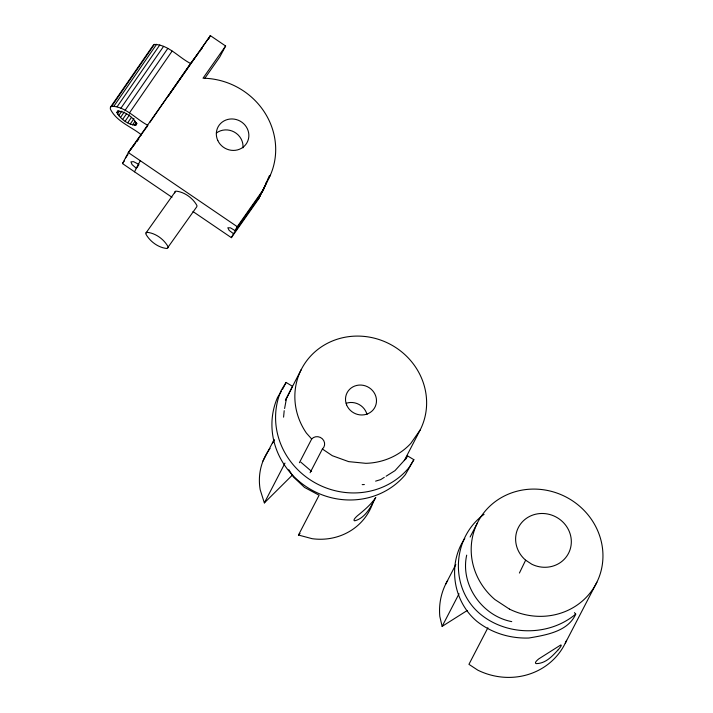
<?xml version="1.0" encoding="UTF-8"?>
<svg xmlns="http://www.w3.org/2000/svg" width="713" height="713" viewBox="0 0 713 713"><rect width="100%" height="100%" fill="white"/><g stroke="black" fill="none" stroke-linecap="round" stroke-linejoin="round"><path stroke-width="1.07" d="M198.357 53.163L190.54 63.466C178.767 57.495 168.482 44.696 154.382 44.411L153.135 45.374L110.453 107.208L110.31 108.92C116.344 121.593 131.335 126.629 141.575 135.007M116.879 112.601L117.716 110.987C125.336 111.549 132.921 117.003 136.593 123.634L135.764 125.238C128.135 124.677 120.55 119.223 116.879 112.601L118.135 110.773M145.996 232.946L145.898 234.105C150.024 241.6 158.527 247.812 167.127 248.516L196.841 206.672L196.931 205.513C192.813 198.027 184.311 191.806 175.701 191.102L145.996 232.946L146.833 232.304C155.434 232.999 163.937 239.22 168.063 246.707L167.974 247.866M174.774 192.911L174.863 191.752M284.193 410.688L283.578 417.158M284.603 408.504L286.421 398.674L292.535 386.339L286.091 382.444L281.234 390.332A75.32 70.917 27.4 0 0 312.766 481.462A75.32 70.917 27.4 0 0 409.012 467.585L413.87 459.698L407.426 455.812L405.599 459.332M466.685 555.142C460.09 584.812 482.255 616.068 511.738 621.62M193 211.565L231.377 237.661L233.49 233.704L229.167 230.415L227.821 227.759L230.531 227.866L235.121 230.638L262.232 192.038L269.371 175.746M231.377 237.661L258.516 199.07L261.733 192.136M262.232 192.038L270.343 175.202A71.122 66.969 28 0 0 203.018 78.216L225.62 46.006L210.397 35.65L168.313 96.13M258.516 199.07L265.191 185.246M265.646 184.257L266.573 182.27L265.53 184.23M519.412 573.047L525.641 560.186A28.199 26.55 27.4 0 1 531.604 515.508A28.199 26.55 27.4 0 1 571.327 541.613A28.199 26.55 27.4 0 1 531.791 564.224L525.641 560.186M272.767 442.666L272.473 443.37M407.426 455.812L406.178 458.334L394.984 470.651L386.072 476.239M171.985 197.278L134.525 171.806L140.309 160.639M146.967 127.021L147.858 125.292C136.085 119.329 125.791 106.531 111.7 106.246L110.453 107.208M282.437 389.494L286.091 382.444M285.414 400.118L301.296 369.477M285.503 400.43L286.421 398.674M262.999 461.044L274.131 439.565M270.075 448.432A58.849 55.4 27.4 0 0 260.209 489.813L264.354 502.923L284.995 463.102M299.389 462.719L311.679 439.003A7.38 6.952 27.4 0 1 322.285 438.745A7.38 6.952 27.4 0 1 322.401 449.012L310.102 472.728M373.068 502.246A58.849 55.4 27.4 0 1 312.134 538.689L298.471 535.035L319.112 495.214L304.549 487.442L293.417 476.961L288.801 469.662M404.298 460.598L420.18 429.966A66.692 62.789 27.4 0 0 355.627 336.108A66.692 62.789 27.4 0 0 306.403 433.085L311.679 439.003M413.87 459.698L405.358 474.626A75.32 70.917 27.4 0 1 309.121 488.512A75.32 70.917 27.4 0 1 277.58 397.373L281.359 391.241M445.616 584.277L455.821 564.58M470.117 537.005L477.264 523.226M447.684 580.427A66.692 62.789 27.4 0 0 439.814 616.415L442.122 626.397L459.038 593.769M487.897 627.752L468.94 664.329L477.799 670.158A66.692 62.789 27.4 0 0 566.594 640.292M574.428 612.636L575.73 614.08C568.127 631.638 545.65 635.105 528.823 638.028C510.134 638.616 491.685 633.046 476.961 621.397C453.085 601.54 447.176 564.224 464.796 538.502M565.24 643.269L596.888 582.218M134.525 171.806L122.493 163.571L128.349 152.582L210.397 35.65L208.446 39.313M225.62 46.006L219.764 56.995L204.693 78.475M235.121 230.638L237.233 226.681L264.371 188.08M268.24 179.132L270.343 175.202M273.132 442.274L274.3 440.224M111.7 106.246L154.382 44.411M113.973 106.085L156.655 44.251M117.119 106.754L159.801 44.919M120.916 108.189L163.598 46.354M117.476 114L119.356 111.273M118.688 115.675L121.834 111.13M125.105 110.301L167.796 48.466M120.461 117.529L124.222 112.075M122.654 119.419L126.424 113.955M129.418 112.948L172.1 51.113M125.132 121.21L129.525 114.846M127.716 122.805L131.477 117.342M130.229 124.071L133.999 118.616M132.511 124.935L135.024 121.299M134.401 125.328L136.281 122.6M135.764 125.238L137.012 123.42M190.54 63.466L149.739 122.574M125.426 158.081L127.975 154.516M136.887 141.646L138.803 138.91M420.18 429.966L410.795 443.424A66.692 62.789 27.4 0 1 365.849 463.325L348.666 461.632L332.32 455.705L322.401 449.012M122.493 163.571L124.401 160.853M233.49 233.704L260.601 195.095M137.404 166.254L138.678 164.445M138.883 164.694L136.335 168.313L132.065 164.587L130.925 161.842L133.572 161.673L138.465 164.195M237.233 226.681L128.349 152.582L146.468 127.413M199.658 51.443L202.26 48.012M128.349 152.582L135.078 143.732M264.354 502.923L292.606 474.849M298.471 535.035L300.039 533.476M484.074 514.323C451.596 537.807 449.342 588.688 480.615 614.348C507.371 636.192 549.268 636.397 575.73 614.08M442.122 626.397L467.309 610.453M384.28 477.362L380.715 479.599L375.608 481.141M362.195 484.626L364.361 484.546M300.806 462.149L311.626 471.436M216.378 133.028A16.479 15.526 27.9 0 1 234.363 132.092A16.479 15.526 27.9 0 1 242.964 147.858M346.242 403.273A15.695 14.777 27.4 0 1 366.999 414.485M375.706 497.567C370.965 506.667 365.341 518.128 354.753 520.811A16.96 3.021 -32.3 0 1 357.338 515.838C363.995 510.401 370.885 504.67 375.706 497.567M558.234 649.73C552.334 656.147 545.695 663.527 536.292 663.616A15.579 3.11 -28 0 1 538.725 658.919L560.668 645.033A15.579 1.907 -42.5 0 1 558.234 649.73M509.447 609.107L494.911 599.553A66.692 62.789 27.4 0 1 509.011 493.877A66.692 62.789 27.4 0 1 602.957 555.623A66.692 62.789 27.4 0 1 509.447 609.107M217.804 140.541A16.479 15.526 27.9 0 0 245.869 144.409A16.479 15.526 27.9 0 0 234.114 119.107A16.479 15.526 27.9 0 0 217.804 140.541M346.598 404.859A15.695 14.777 27.4 0 0 373.166 409.859A15.695 14.777 27.4 0 0 363.247 385.323A15.695 14.777 27.4 0 0 346.598 404.859"/></g></svg>
